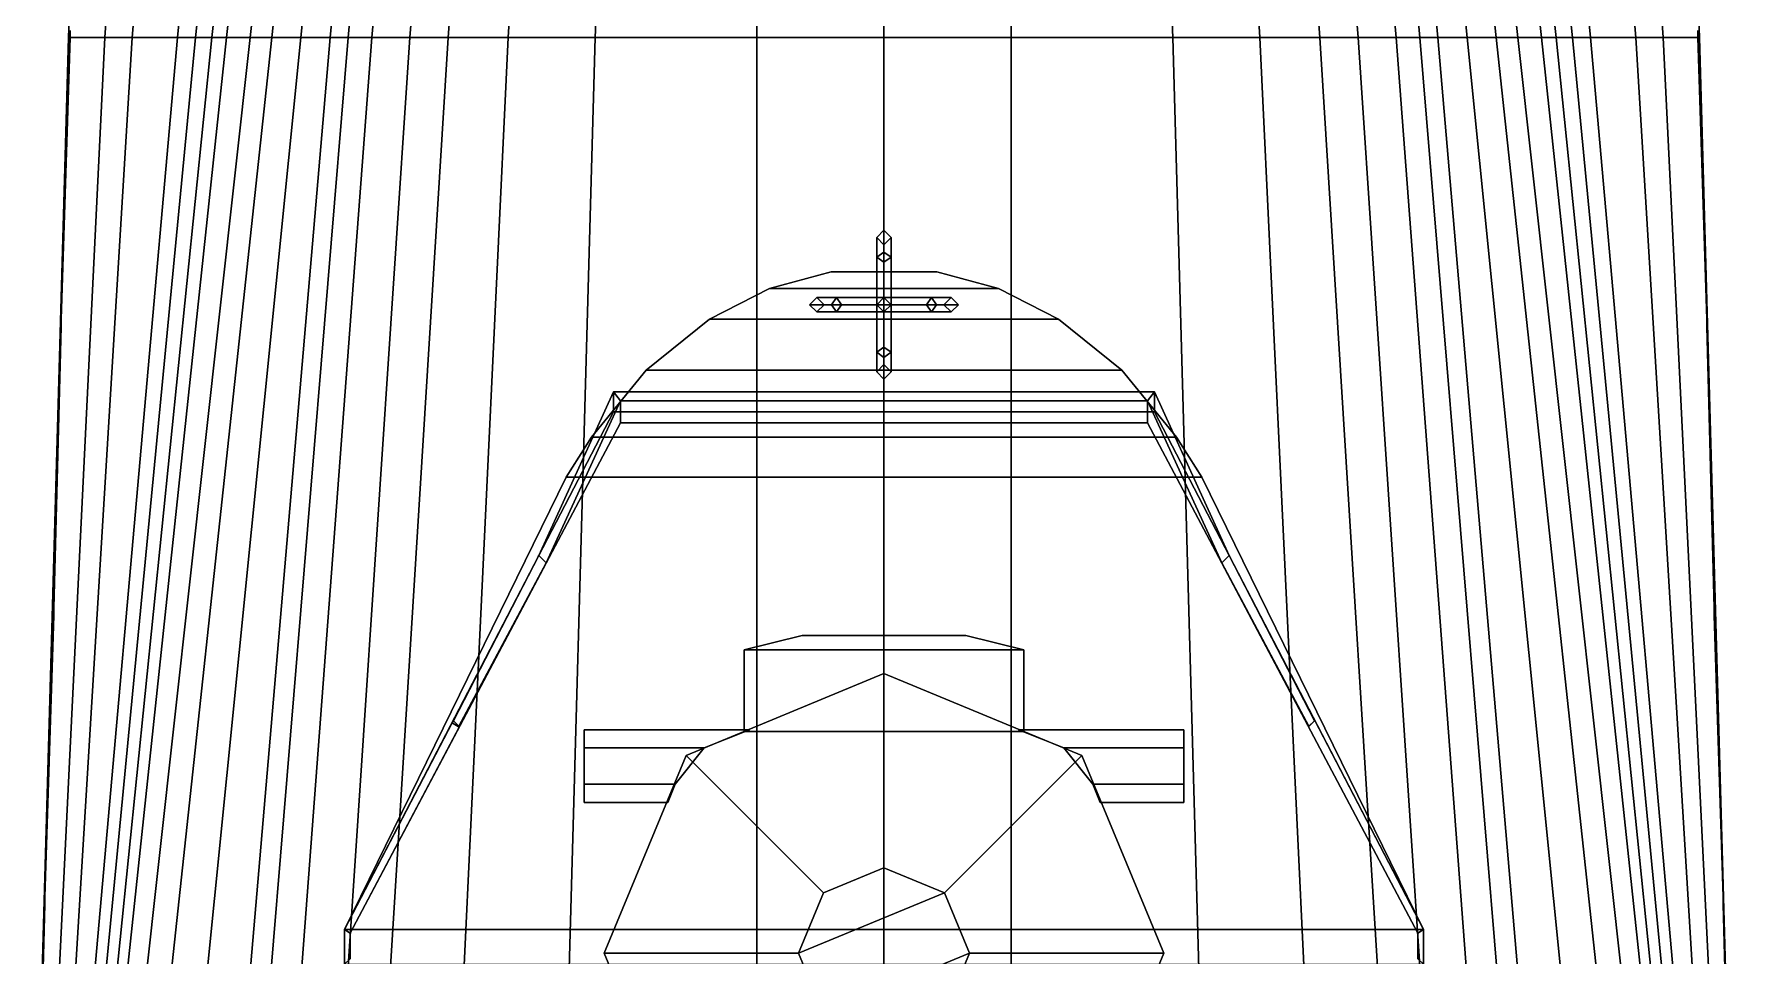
# Model space of a CAD drawing. Header units: millimetres. Extents: x -5 to 5, y -112 to 54.
# Drawn here: x -4.68 to 4.68, y 19.13 to 24.21 of the extents above; entities that cross this region are included whole.
import ezdxf

# ---------------------------------------------------------------- set-up
doc = ezdxf.new("R2010")
doc.units = ezdxf.units.MM
doc.layers.add('railings', color=6, linetype='Continuous')

msp = doc.modelspace()

# ---------------------------------------------------------------- linework, layer by layer
for points in [[(-4.25, 30.91, 5.32), (-3.82, 30.91, 4.04), (-4.29, 24.19, 4.04), (-4.49, 24.19, 5.22)], [(-4.49, 24.19, 5.22), (4.49, 24.19, 5.22), (4.25, 30.91, 5.32), (-4.25, 30.91, 5.32)], [(-3.82, 30.91, 4.04), (-3.57, 30.91, 3.18), (-4.14, 24.19, 3.1), (-4.29, 24.19, 4.04)], [(-3.57, 30.91, 3.18), (-3.22, 30.91, 1.84), (-3.89, 24.19, 1.84), (-4.14, 24.19, 3.1)], [(-3.22, 30.91, 1.84), (-3.07, 30.91, 1.22), (-3.79, 24.19, 1.22), (-3.89, 24.19, 1.84)], [(-3.07, 30.91, 1.22), (-2.96, 30.91, 0.74), (-3.7, 24.19, 0.74), (-3.79, 24.19, 1.22)], [(-2.96, 30.91, 0.74), (-2.88, 30.91, 0.38), (-3.62, 24.19, 0.38), (-3.7, 24.19, 0.74)], [(-2.88, 30.91, 0.38), (-2.75, 30.91, -0.16), (-3.49, 24.19, -0.16), (-3.62, 24.19, 0.38)], [(-2.75, 30.91, -0.16), (-2.65, 30.91, -0.61), (-3.37, 24.19, -0.61), (-3.49, 24.19, -0.16)], [(-2.65, 30.91, -0.61), (-2.52, 30.91, -1.06), (-3.21, 24.19, -1.06), (-3.37, 24.19, -0.61)], [(-2.52, 30.91, -1.06), (-2.41, 30.91, -1.42), (-3.05, 24.19, -1.42), (-3.21, 24.19, -1.06)], [(-2.41, 30.91, -1.42), (-2.33, 30.91, -1.62), (-2.95, 24.19, -1.62), (-3.05, 24.19, -1.42)], [(-2.33, 30.91, -1.62), (-2.21, 30.91, -1.86), (-2.82, 24.19, -1.86), (-2.95, 24.19, -1.62)], [(-2.21, 30.91, -1.86), (-2.06, 30.91, -2.16), (-2.61, 24.19, -2.16), (-2.82, 24.19, -1.86)], [(-2.06, 30.91, -2.16), (-1.9, 30.91, -2.39), (-2.4, 24.19, -2.39), (-2.61, 24.19, -2.16)], [(-1.9, 30.91, -2.39), (-1.66, 30.91, -2.67), (-2.07, 24.19, -2.67), (-2.4, 24.19, -2.39)], [(-1.66, 30.91, -2.67), (-1.31, 30.91, -2.95), (-1.59, 24.19, -2.95), (-2.07, 24.19, -2.67)], [(-1.31, 30.91, -2.95), (-0.77, 30.91, -3.24), (-0.7, 24.19, -3.28), (-1.59, 24.19, -2.95)], [(-0.77, 30.91, -3.24), (0, 30.91, -3.41), (0, 24.19, -3.41), (-0.7, 24.19, -3.28)], [(0.7, 24.19, -3.28), (0, 24.19, -3.41), (0, 30.91, -3.41), (0.77, 30.91, -3.24)], [(1.59, 24.19, -2.95), (0.7, 24.19, -3.28), (0.77, 30.91, -3.24), (1.31, 30.91, -2.95)], [(2.07, 24.19, -2.67), (1.59, 24.19, -2.95), (1.31, 30.91, -2.95), (1.66, 30.91, -2.67)], [(2.4, 24.19, -2.39), (2.07, 24.19, -2.67), (1.66, 30.91, -2.67), (1.9, 30.91, -2.39)], [(2.61, 24.19, -2.16), (2.4, 24.19, -2.39), (1.9, 30.91, -2.39), (2.06, 30.91, -2.16)], [(2.82, 24.19, -1.86), (2.61, 24.19, -2.16), (2.06, 30.91, -2.16), (2.21, 30.91, -1.86)], [(2.95, 24.19, -1.62), (2.82, 24.19, -1.86), (2.21, 30.91, -1.86), (2.33, 30.91, -1.62)], [(3.05, 24.19, -1.42), (2.95, 24.19, -1.62), (2.33, 30.91, -1.62), (2.41, 30.91, -1.42)], [(3.21, 24.19, -1.06), (3.05, 24.19, -1.42), (2.41, 30.91, -1.42), (2.52, 30.91, -1.06)], [(3.37, 24.19, -0.61), (3.21, 24.19, -1.06), (2.52, 30.91, -1.06), (2.65, 30.91, -0.61)], [(3.49, 24.19, -0.16), (3.37, 24.19, -0.61), (2.65, 30.91, -0.61), (2.75, 30.91, -0.16)], [(3.62, 24.19, 0.38), (3.49, 24.19, -0.16), (2.75, 30.91, -0.16), (2.88, 30.91, 0.38)], [(3.7, 24.19, 0.74), (3.62, 24.19, 0.38), (2.88, 30.91, 0.38), (2.96, 30.91, 0.74)], [(3.79, 24.19, 1.22), (3.7, 24.19, 0.74), (2.96, 30.91, 0.74), (3.07, 30.91, 1.22)], [(3.89, 24.19, 1.84), (3.79, 24.19, 1.22), (3.07, 30.91, 1.22), (3.22, 30.91, 1.84)], [(4.14, 24.19, 3.1), (3.89, 24.19, 1.84), (3.22, 30.91, 1.84), (3.57, 30.91, 3.18)], [(4.29, 24.19, 4.04), (4.14, 24.19, 3.1), (3.57, 30.91, 3.18), (3.82, 30.91, 4.04)], [(4.49, 24.19, 5.22), (4.29, 24.19, 4.04), (3.82, 30.91, 4.04), (4.25, 30.91, 5.32)], [(-4.49, 24.19, 5.22), (-4.29, 24.19, 4.04), (-4.62, 17.42, 4.04), (-4.68, 17.42, 5.13)], [(-4.68, 17.42, 5.13), (4.68, 17.42, 5.13), (4.49, 24.19, 5.22), (-4.49, 24.19, 5.22)], [(-4.29, 24.19, 4.04), (-4.14, 24.19, 3.1), (-4.55, 17.42, 3.01), (-4.62, 17.42, 4.04)], [(-4.14, 24.19, 3.1), (-3.89, 24.19, 1.84), (-4.49, 17.42, 1.84), (-4.55, 17.42, 3.01)], [(-3.89, 24.19, 1.84), (-3.79, 24.19, 1.22), (-4.44, 17.42, 1.22), (-4.49, 17.42, 1.84)], [(-3.79, 24.19, 1.22), (-3.7, 24.19, 0.74), (-4.39, 17.42, 0.74), (-4.44, 17.42, 1.22)], [(-3.7, 24.19, 0.74), (-3.62, 24.19, 0.38), (-4.34, 17.42, 0.38), (-4.39, 17.42, 0.74)], [(-3.62, 24.19, 0.38), (-3.49, 24.19, -0.16), (-4.24, 17.42, -0.16), (-4.34, 17.42, 0.38)], [(-3.49, 24.19, -0.16), (-3.37, 24.19, -0.61), (-4.1, 17.42, -0.61), (-4.24, 17.42, -0.16)], [(-3.37, 24.19, -0.61), (-3.21, 24.19, -1.06), (-3.89, 17.42, -1.06), (-4.1, 17.42, -0.61)], [(-3.21, 24.19, -1.06), (-3.05, 24.19, -1.42), (-3.63, 17.42, -1.42), (-3.89, 17.42, -1.06)], [(-3.05, 24.19, -1.42), (-2.95, 24.19, -1.62), (-3.51, 17.42, -1.62), (-3.63, 17.42, -1.42)], [(-2.95, 24.19, -1.62), (-2.82, 24.19, -1.86), (-3.33, 17.42, -1.86), (-3.51, 17.42, -1.62)], [(-2.82, 24.19, -1.86), (-2.61, 24.19, -2.16), (-3.06, 17.42, -2.16), (-3.33, 17.42, -1.86)], [(-2.61, 24.19, -2.16), (-2.4, 24.19, -2.39), (-2.82, 17.42, -2.39), (-3.06, 17.42, -2.16)], [(-2.4, 24.19, -2.39), (-2.07, 24.19, -2.67), (-2.39, 17.42, -2.67), (-2.82, 17.42, -2.39)], [(-2.07, 24.19, -2.67), (-1.59, 24.19, -2.95), (-1.78, 17.42, -2.95), (-2.39, 17.42, -2.67)], [(-1.59, 24.19, -2.95), (-0.7, 24.19, -3.28), (-0.7, 17.42, -3.28), (-1.78, 17.42, -2.95)], [(-0.7, 24.19, -3.28), (0, 24.19, -3.41), (0, 17.42, -3.41), (-0.7, 17.42, -3.28)], [(0.7, 17.42, -3.28), (0, 17.42, -3.41), (0, 24.19, -3.41), (0.7, 24.19, -3.28)], [(1.78, 17.42, -2.95), (0.7, 17.42, -3.28), (0.7, 24.19, -3.28), (1.59, 24.19, -2.95)], [(2.39, 17.42, -2.67), (1.78, 17.42, -2.95), (1.59, 24.19, -2.95), (2.07, 24.19, -2.67)], [(2.82, 17.42, -2.39), (2.39, 17.42, -2.67), (2.07, 24.19, -2.67), (2.4, 24.19, -2.39)], [(3.06, 17.42, -2.16), (2.82, 17.42, -2.39), (2.4, 24.19, -2.39), (2.61, 24.19, -2.16)], [(3.33, 17.42, -1.86), (3.06, 17.42, -2.16), (2.61, 24.19, -2.16), (2.82, 24.19, -1.86)], [(3.51, 17.42, -1.62), (3.33, 17.42, -1.86), (2.82, 24.19, -1.86), (2.95, 24.19, -1.62)], [(3.63, 17.42, -1.42), (3.51, 17.42, -1.62), (2.95, 24.19, -1.62), (3.05, 24.19, -1.42)], [(3.89, 17.42, -1.06), (3.63, 17.42, -1.42), (3.05, 24.19, -1.42), (3.21, 24.19, -1.06)], [(4.1, 17.42, -0.61), (3.89, 17.42, -1.06), (3.21, 24.19, -1.06), (3.37, 24.19, -0.61)], [(4.24, 17.42, -0.16), (4.1, 17.42, -0.61), (3.37, 24.19, -0.61), (3.49, 24.19, -0.16)], [(4.34, 17.42, 0.38), (4.24, 17.42, -0.16), (3.49, 24.19, -0.16), (3.62, 24.19, 0.38)], [(4.39, 17.42, 0.74), (4.34, 17.42, 0.38), (3.62, 24.19, 0.38), (3.7, 24.19, 0.74)], [(4.44, 17.42, 1.22), (4.39, 17.42, 0.74), (3.7, 24.19, 0.74), (3.79, 24.19, 1.22)], [(4.49, 17.42, 1.84), (4.44, 17.42, 1.22), (3.79, 24.19, 1.22), (3.89, 24.19, 1.84)], [(4.55, 17.42, 3.01), (4.49, 17.42, 1.84), (3.89, 24.19, 1.84), (4.14, 24.19, 3.1)], [(4.62, 17.42, 4.04), (4.55, 17.42, 3.01), (4.14, 24.19, 3.1), (4.29, 24.19, 4.04)], [(4.68, 17.42, 5.13), (4.62, 17.42, 4.04), (4.29, 24.19, 4.04), (4.49, 24.19, 5.22)], [(-0.04, 23.09, 11.14), (0, 23.13, 11.14), (0, 23.0099, 10.8501), (-0.04, 22.9816, 10.8784)], [(-0.04, 22.9816, 11.4016), (0, 23.0099, 11.4299), (0, 23.13, 11.14), (-0.04, 23.09, 11.14)], [(0, 23.13, 11.14), (0.04, 23.09, 11.14), (0.04, 22.9816, 10.8784), (0, 23.0099, 10.8501)], [(0, 23.0099, 11.4299), (0.04, 22.9816, 11.4016), (0.04, 23.09, 11.14), (0, 23.13, 11.14)], [(0, 23.05, 11.14), (-0.04, 23.09, 11.14), (-0.04, 22.9816, 10.8784), (0, 22.9533, 10.9067)], [(0, 22.9533, 11.3733), (-0.04, 22.9816, 11.4016), (-0.04, 23.09, 11.14), (0, 23.05, 11.14)], [(0.04, 23.09, 11.14), (0, 23.05, 11.14), (0, 22.9533, 10.9067), (0.04, 22.9816, 10.8784)], [(0.04, 22.9816, 11.4016), (0, 22.9533, 11.3733), (0, 23.05, 11.14), (0.04, 23.09, 11.14)], [(-0.04, 22.9816, 10.8784), (0, 23.0099, 10.8501), (0, 22.72, 10.73), (-0.04, 22.72, 10.77)], [(-0.04, 22.72, 11.51), (0, 22.72, 11.55), (0, 23.0099, 11.4299), (-0.04, 22.9816, 11.4016)], [(0, 22.9533, 10.9067), (-0.04, 22.9816, 10.8784), (-0.04, 22.72, 10.77), (0, 22.72, 10.81)], [(0, 22.72, 11.47), (-0.04, 22.72, 11.51), (-0.04, 22.9816, 11.4016), (0, 22.9533, 11.3733)], [(0, 23.0099, 10.8501), (0.04, 22.9816, 10.8784), (0.04, 22.72, 10.77), (0, 22.72, 10.73)], [(0, 22.72, 11.55), (0.04, 22.72, 11.51), (0.04, 22.9816, 11.4016), (0, 23.0099, 11.4299)], [(0.04, 22.9816, 10.8784), (0, 22.9533, 10.9067), (0, 22.72, 10.81), (0.04, 22.72, 10.77)], [(0.04, 22.72, 11.51), (0, 22.72, 11.47), (0, 22.9533, 11.3733), (0.04, 22.9816, 11.4016)], [(-0.63, 22.81, 9.65), (-0.29, 22.9, 9.65), (-0.29, 22.9, 5.13), (-0.63, 22.81, 5.13)], [(0.63, 22.81, 9.65), (0.29, 22.9, 9.65), (-0.29, 22.9, 9.65), (-0.63, 22.81, 9.65)], [(-0.29, 22.9, 9.65), (0.29, 22.9, 9.65), (0.29, 22.9, 5.13), (-0.29, 22.9, 5.13)], [(0.63, 22.81, 5.13), (0.29, 22.9, 5.13), (0.29, 22.9, 9.65), (0.63, 22.81, 9.65)], [(-0.96, 22.64, 9.65), (-0.63, 22.81, 9.65), (-0.63, 22.81, 5.13), (-0.96, 22.64, 5.13)], [(0.96, 22.64, 9.65), (0.63, 22.81, 9.65), (-0.63, 22.81, 9.65), (-0.96, 22.64, 9.65)], [(-0.41, 22.72, 11.14), (-0.37, 22.76, 11.14), (-0.2616, 22.76, 10.8784), (-0.2899, 22.72, 10.8501)], [(-0.2899, 22.72, 11.4299), (-0.2616, 22.76, 11.4016), (-0.37, 22.76, 11.14), (-0.41, 22.72, 11.14)], [(-0.37, 22.76, 11.14), (-0.33, 22.72, 11.14), (-0.2333, 22.72, 10.9067), (-0.2616, 22.76, 10.8784)], [(-0.2616, 22.76, 11.4016), (-0.2333, 22.72, 11.3733), (-0.33, 22.72, 11.14), (-0.37, 22.76, 11.14)], [(-0.2899, 22.72, 10.8501), (-0.2616, 22.76, 10.8784), (0, 22.76, 10.77), (0, 22.72, 10.73)], [(0, 22.72, 11.55), (0, 22.76, 11.51), (-0.2616, 22.76, 11.4016), (-0.2899, 22.72, 11.4299)], [(-0.2616, 22.76, 10.8784), (-0.2333, 22.72, 10.9067), (0, 22.72, 10.81), (0, 22.76, 10.77)], [(0, 22.76, 11.51), (0, 22.72, 11.47), (-0.2333, 22.72, 11.3733), (-0.2616, 22.76, 11.4016)], [(0, 22.76, 9.65), (-0.04, 22.72, 9.65), (-0.04, 22.72, 10.78), (0, 22.76, 10.78)], [(0, 22.76, 10.77), (0, 22.72, 10.81), (0.2333, 22.72, 10.9067), (0.2616, 22.76, 10.8784)], [(0, 22.72, 10.73), (0, 22.76, 10.77), (0.2616, 22.76, 10.8784), (0.2899, 22.72, 10.8501)], [(0.2616, 22.76, 11.4016), (0.2333, 22.72, 11.3733), (0, 22.72, 11.47), (0, 22.76, 11.51)], [(0.2899, 22.72, 11.4299), (0.2616, 22.76, 11.4016), (0, 22.76, 11.51), (0, 22.72, 11.55)], [(0.04, 22.72, 9.65), (0, 22.76, 9.65), (0, 22.76, 10.78), (0.04, 22.72, 10.78)], [(0.2616, 22.76, 10.8784), (0.2333, 22.72, 10.9067), (0.33, 22.72, 11.14), (0.37, 22.76, 11.14)], [(0.37, 22.76, 11.14), (0.33, 22.72, 11.14), (0.2333, 22.72, 11.3733), (0.2616, 22.76, 11.4016)], [(0.2899, 22.72, 10.8501), (0.2616, 22.76, 10.8784), (0.37, 22.76, 11.14), (0.41, 22.72, 11.14)], [(0.41, 22.72, 11.14), (0.37, 22.76, 11.14), (0.2616, 22.76, 11.4016), (0.2899, 22.72, 11.4299)], [(0.96, 22.64, 5.13), (0.63, 22.81, 5.13), (0.63, 22.81, 9.65), (0.96, 22.64, 9.65)], [(-0.37, 22.68, 11.14), (-0.41, 22.72, 11.14), (-0.2899, 22.72, 10.8501), (-0.2616, 22.68, 10.8784)], [(-0.2616, 22.68, 11.4016), (-0.2899, 22.72, 11.4299), (-0.41, 22.72, 11.14), (-0.37, 22.68, 11.14)], [(-0.33, 22.72, 11.14), (-0.37, 22.68, 11.14), (-0.2616, 22.68, 10.8784), (-0.2333, 22.72, 10.9067)], [(-0.2333, 22.72, 11.3733), (-0.2616, 22.68, 11.4016), (-0.37, 22.68, 11.14), (-0.33, 22.72, 11.14)], [(-0.2616, 22.68, 10.8784), (-0.2899, 22.72, 10.8501), (0, 22.72, 10.73), (0, 22.68, 10.77)], [(0, 22.68, 11.51), (0, 22.72, 11.55), (-0.2899, 22.72, 11.4299), (-0.2616, 22.68, 11.4016)], [(-0.2333, 22.72, 10.9067), (-0.2616, 22.68, 10.8784), (0, 22.68, 10.77), (0, 22.72, 10.81)], [(0, 22.72, 11.47), (0, 22.68, 11.51), (-0.2616, 22.68, 11.4016), (-0.2333, 22.72, 11.3733)], [(0, 22.72, 10.81), (-0.04, 22.72, 10.77), (-0.04, 22.4584, 10.8784), (0, 22.4867, 10.9067)], [(-0.04, 22.72, 10.77), (0, 22.72, 10.73), (0, 22.4301, 10.8501), (-0.04, 22.4584, 10.8784)], [(0, 22.4867, 11.3733), (-0.04, 22.4584, 11.4016), (-0.04, 22.72, 11.51), (0, 22.72, 11.47)], [(-0.04, 22.4584, 11.4016), (0, 22.4301, 11.4299), (0, 22.72, 11.55), (-0.04, 22.72, 11.51)], [(-0.04, 22.72, 9.65), (0, 22.68, 9.65), (0, 22.68, 10.78), (-0.04, 22.72, 10.78)], [(0, 22.72, 10.81), (0, 22.68, 10.77), (0.2616, 22.68, 10.8784), (0.2333, 22.72, 10.9067)], [(0, 22.68, 10.77), (0, 22.72, 10.73), (0.2899, 22.72, 10.8501), (0.2616, 22.68, 10.8784)], [(0.2333, 22.72, 11.3733), (0.2616, 22.68, 11.4016), (0, 22.68, 11.51), (0, 22.72, 11.47)], [(0.2616, 22.68, 11.4016), (0.2899, 22.72, 11.4299), (0, 22.72, 11.55), (0, 22.68, 11.51)], [(0.04, 22.72, 10.77), (0, 22.72, 10.81), (0, 22.4867, 10.9067), (0.04, 22.4584, 10.8784)], [(0, 22.72, 10.73), (0.04, 22.72, 10.77), (0.04, 22.4584, 10.8784), (0, 22.4301, 10.8501)], [(0.04, 22.4584, 11.4016), (0, 22.4867, 11.3733), (0, 22.72, 11.47), (0.04, 22.72, 11.51)], [(0, 22.4301, 11.4299), (0.04, 22.4584, 11.4016), (0.04, 22.72, 11.51), (0, 22.72, 11.55)], [(0, 22.68, 9.65), (0.04, 22.72, 9.65), (0.04, 22.72, 10.78), (0, 22.68, 10.78)], [(0.2333, 22.72, 10.9067), (0.2616, 22.68, 10.8784), (0.37, 22.68, 11.14), (0.33, 22.72, 11.14)], [(0.33, 22.72, 11.14), (0.37, 22.68, 11.14), (0.2616, 22.68, 11.4016), (0.2333, 22.72, 11.3733)], [(0.2616, 22.68, 10.8784), (0.2899, 22.72, 10.8501), (0.41, 22.72, 11.14), (0.37, 22.68, 11.14)], [(0.37, 22.68, 11.14), (0.41, 22.72, 11.14), (0.2899, 22.72, 11.4299), (0.2616, 22.68, 11.4016)], [(-1.31, 22.36, 9.65), (-0.96, 22.64, 9.65), (-0.96, 22.64, 5.13), (-1.31, 22.36, 5.13)], [(1.31, 22.36, 9.65), (0.96, 22.64, 9.65), (-0.96, 22.64, 9.65), (-1.31, 22.36, 9.65)], [(1.31, 22.36, 5.13), (0.96, 22.64, 5.13), (0.96, 22.64, 9.65), (1.31, 22.36, 9.65)], [(0, 22.4867, 10.9067), (-0.04, 22.4584, 10.8784), (-0.04, 22.35, 11.14), (0, 22.39, 11.14)], [(0, 22.39, 11.14), (-0.04, 22.35, 11.14), (-0.04, 22.4584, 11.4016), (0, 22.4867, 11.3733)], [(0.04, 22.4584, 10.8784), (0, 22.4867, 10.9067), (0, 22.39, 11.14), (0.04, 22.35, 11.14)], [(0.04, 22.35, 11.14), (0, 22.39, 11.14), (0, 22.4867, 11.3733), (0.04, 22.4584, 11.4016)], [(-0.04, 22.4584, 10.8784), (0, 22.4301, 10.8501), (0, 22.31, 11.14), (-0.04, 22.35, 11.14)], [(-0.04, 22.35, 11.14), (0, 22.31, 11.14), (0, 22.4301, 11.4299), (-0.04, 22.4584, 11.4016)], [(0, 22.4301, 10.8501), (0.04, 22.4584, 10.8784), (0.04, 22.35, 11.14), (0, 22.31, 11.14)], [(0, 22.31, 11.14), (0.04, 22.35, 11.14), (0.04, 22.4584, 11.4016), (0, 22.4301, 11.4299)], [(-1.61, 21.99, 9.65), (-1.31, 22.36, 9.65), (-1.31, 22.36, 5.13), (-1.61, 21.99, 5.13)], [(1.61, 21.99, 9.65), (1.31, 22.36, 9.65), (-1.31, 22.36, 9.65), (-1.61, 21.99, 9.65)], [(1.61, 21.99, 5.13), (1.31, 22.36, 5.13), (1.31, 22.36, 9.65), (1.61, 21.99, 9.65)], [(-1.49, 22.24, 10.86), (-1.49, 22.13, 10.35), (-1.9032, 21.3343, 10.35), (-1.9, 21.34, 10.86)], [(-1.45, 22.19, 10.86), (-1.49, 22.24, 10.86), (-1.9, 21.34, 10.86), (-1.86, 21.3, 10.86)], [(-1.86, 21.3, 10.86), (-1.8594, 21.2979, 10.35), (-1.45, 22.07, 10.35), (-1.45, 22.19, 10.86)], [(1.45, 22.19, 10.86), (1.49, 22.24, 10.86), (-1.49, 22.24, 10.86), (-1.45, 22.19, 10.86)], [(1.49, 22.24, 10.86), (1.49, 22.13, 10.35), (-1.49, 22.13, 10.35), (-1.49, 22.24, 10.86)], [(-1.45, 22.19, 10.86), (-1.45, 22.07, 10.35), (1.45, 22.07, 10.35), (1.45, 22.19, 10.86)], [(1.86, 21.3, 10.86), (1.9, 21.34, 10.86), (1.49, 22.24, 10.86), (1.45, 22.19, 10.86)], [(1.8589, 21.2989, 10.35), (1.86, 21.3, 10.86), (1.45, 22.19, 10.86), (1.45, 22.07, 10.35)], [(1.49, 22.13, 10.35), (1.49, 22.24, 10.86), (1.9, 21.34, 10.86), (1.9002, 21.3402, 10.35)], [(-1.49, 22.13, 10.35), (-1.49, 22.13, 9.65), (-2.97, 19.28, 9.65), (-2.97, 19.28, 10.35)], [(1.49, 22.13, 10.35), (1.49, 22.13, 9.65), (-1.49, 22.13, 9.65), (-1.49, 22.13, 10.35)], [(1.49, 22.13, 9.65), (1.49, 22.13, 10.35), (2.97, 19.28, 10.35), (2.97, 19.28, 9.65)], [(-2.94, 19.26, 10.35), (-2.94, 19.26, 9.65), (-1.45, 22.07, 9.65), (-1.45, 22.07, 10.35)], [(-1.45, 22.07, 10.35), (-1.45, 22.07, 9.65), (1.45, 22.07, 9.65), (1.45, 22.07, 10.35)], [(2.94, 19.26, 9.65), (2.94, 19.26, 10.35), (1.45, 22.07, 10.35), (1.45, 22.07, 9.65)], [(-1.75, 21.77, 9.65), (-1.61, 21.99, 9.65), (-1.61, 21.99, 5.13), (-1.75, 21.77, 5.13)], [(1.75, 21.77, 9.65), (1.61, 21.99, 9.65), (-1.61, 21.99, 9.65), (-1.75, 21.77, 9.65)], [(1.75, 21.77, 5.13), (1.61, 21.99, 5.13), (1.61, 21.99, 9.65), (1.75, 21.77, 9.65)], [(-2.97, 19.28, 9.65), (-1.75, 21.77, 9.65), (-1.75, 21.77, 5.13), (-2.97, 19.28, 5.13)], [(2.97, 19.28, 9.65), (1.75, 21.77, 9.65), (-1.75, 21.77, 9.65), (-2.97, 19.28, 9.65)], [(2.97, 19.28, 5.13), (1.75, 21.77, 5.13), (1.75, 21.77, 9.65), (2.97, 19.28, 9.65)], [(-1.9, 21.34, 10.86), (-1.9032, 21.3343, 10.35), (-2.3785, 20.4191, 10.35), (-2.37, 20.43, 10.59)], [(-1.86, 21.3, 10.86), (-1.9, 21.34, 10.86), (-2.37, 20.43, 10.59), (-2.34, 20.4, 10.59)], [(-2.34, 20.4, 10.59), (-2.3382, 20.3949, 10.35), (-1.8594, 21.2979, 10.35), (-1.86, 21.3, 10.86)], [(2.3371, 20.3971, 10.35), (2.34, 20.4, 10.59), (1.86, 21.3, 10.86), (1.8589, 21.2989, 10.35)], [(2.34, 20.4, 10.59), (2.37, 20.43, 10.59), (1.9, 21.34, 10.86), (1.86, 21.3, 10.86)], [(1.9002, 21.3402, 10.35), (1.9, 21.34, 10.86), (2.37, 20.43, 10.59), (2.3718, 20.4318, 10.35)], [(-0.77, 20.82, 10.93), (-0.45, 20.9, 10.93), (0.45, 20.9, 10.93), (0.77, 20.82, 10.93)], [(0.77, 20.82, 11.67), (0.45, 20.9, 11.67), (-0.45, 20.9, 11.67), (-0.77, 20.82, 11.67)], [(-0.77, 20.82, 11.67), (-0.45, 20.9, 11.67), (-0.45, 20.9, 10.93), (-0.77, 20.82, 10.93)], [(-0.45, 20.9, 10.93), (-0.45, 20.9, 11.67), (0.45, 20.9, 11.67), (0.45, 20.9, 10.93)], [(0.45, 20.9, 10.93), (0.45, 20.9, 11.67), (0.77, 20.82, 11.67), (0.77, 20.82, 10.93)], [(-0.77, 20.37, 10.93), (-0.77, 20.82, 10.93), (0.77, 20.82, 10.93), (0.77, 20.37, 10.93)], [(0.77, 20.37, 11.67), (0.77, 20.82, 11.67), (-0.77, 20.82, 11.67), (-0.77, 20.37, 11.67)], [(-0.77, 20.37, 11.67), (-0.77, 20.82, 11.67), (-0.77, 20.82, 10.93), (-0.77, 20.37, 10.93)], [(0.77, 20.82, 10.93), (0.77, 20.82, 11.67), (0.77, 20.37, 11.67), (0.77, 20.37, 10.93)], [(-1.0889, 20.2389, 11.67), (0, 20.69, 11.67), (0, 20.69, 9.65), (-1.0889, 20.2389, 9.65)], [(0, 20.69, 11.67), (-1.0889, 20.2389, 11.67), (-0.3323, 19.4823, 12.01), (0, 19.62, 12.01)], [(0, 20.69, 11.67), (1.0889, 20.2389, 11.67), (1.0889, 20.2389, 9.65), (0, 20.69, 9.65)], [(1.0889, 20.2389, 11.67), (0, 20.69, 11.67), (0, 19.62, 12.01), (0.3323, 19.4823, 12.01)], [(-2.3382, 20.3949, 10.35), (-2.3785, 20.4191, 10.35), (-2.97, 19.28, 10.35), (-2.94, 19.26, 10.35)], [(-2.37, 20.43, 10.59), (-2.3785, 20.4191, 10.35), (-2.3382, 20.3949, 10.35), (-2.34, 20.4, 10.59)], [(2.3718, 20.4318, 10.35), (2.37, 20.43, 10.59), (2.34, 20.4, 10.59), (2.3371, 20.3971, 10.35)], [(2.97, 19.28, 10.35), (2.3718, 20.4318, 10.35), (2.3371, 20.3971, 10.35), (2.94, 19.26, 10.35)], [(-0.74, 20.38, 11.14), (-0.99, 20.28, 10.9668), (-1.65, 20.28, 10.9668), (-1.65, 20.38, 11.14)], [(-0.99, 20.28, 11.3132), (-0.74, 20.38, 11.14), (-1.65, 20.38, 11.14), (-1.65, 20.28, 11.3132)], [(-1.65, 19.98, 11.14), (-1.65, 20.38, 11.14), (-1.65, 20.28, 10.9668), (-1.65, 20.08, 10.9668)], [(-1.65, 20.08, 11.3132), (-1.65, 20.28, 11.3132), (-1.65, 20.38, 11.14), (-1.65, 19.98, 11.14)], [(0.99, 20.28, 10.9668), (0.74, 20.38, 11.14), (1.65, 20.38, 11.14), (1.65, 20.28, 10.9668)], [(0.74, 20.38, 11.14), (0.99, 20.28, 11.3132), (1.65, 20.28, 11.3132), (1.65, 20.38, 11.14)], [(1.65, 20.38, 11.14), (1.65, 19.98, 11.14), (1.65, 20.08, 10.9668), (1.65, 20.28, 10.9668)], [(1.65, 20.28, 11.3132), (1.65, 20.08, 11.3132), (1.65, 19.98, 11.14), (1.65, 20.38, 11.14)], [(-0.99, 20.28, 10.9668), (-1.15, 20.08, 10.9668), (-1.65, 20.08, 10.9668), (-1.65, 20.28, 10.9668)], [(-1.15, 20.08, 11.3132), (-0.99, 20.28, 11.3132), (-1.65, 20.28, 11.3132), (-1.65, 20.08, 11.3132)], [(-1.54, 19.15, 11.67), (-1.0889, 20.2389, 11.67), (-1.0889, 20.2389, 9.65), (-1.54, 19.15, 9.65)], [(-1.0889, 20.2389, 11.67), (-1.54, 19.15, 11.67), (-0.47, 19.15, 12.01), (-0.3323, 19.4823, 12.01)], [(1.54, 19.15, 11.67), (1.0889, 20.2389, 11.67), (0.3323, 19.4823, 12.01), (0.47, 19.15, 12.01)], [(1.15, 20.08, 10.9668), (0.99, 20.28, 10.9668), (1.65, 20.28, 10.9668), (1.65, 20.08, 10.9668)], [(0.99, 20.28, 11.3132), (1.15, 20.08, 11.3132), (1.65, 20.08, 11.3132), (1.65, 20.28, 11.3132)], [(1.0889, 20.2389, 11.67), (1.54, 19.15, 11.67), (1.54, 19.15, 9.65), (1.0889, 20.2389, 9.65)], [(-1.15, 20.08, 10.9668), (-1.19, 19.98, 11.14), (-1.65, 19.98, 11.14), (-1.65, 20.08, 10.9668)], [(-1.19, 19.98, 11.14), (-1.15, 20.08, 11.3132), (-1.65, 20.08, 11.3132), (-1.65, 19.98, 11.14)], [(1.19, 19.98, 11.14), (1.15, 20.08, 10.9668), (1.65, 20.08, 10.9668), (1.65, 19.98, 11.14)], [(1.15, 20.08, 11.3132), (1.19, 19.98, 11.14), (1.65, 19.98, 11.14), (1.65, 20.08, 11.3132)], [(-0.47, 19.15, 12.01), (0.3323, 19.4823, 12.01), (0, 19.62, 12.01), (-0.3323, 19.4823, 12.01)], [(-0.3323, 18.8177, 12.01), (0.47, 19.15, 12.01), (0.3323, 19.4823, 12.01), (-0.47, 19.15, 12.01)], [(-2.97, 14.66, 7.57), (-2.97, 19.28, 7.57), (-2.97, 19.28, 5.13), (-2.97, 14.66, 5.13)], [(2.97, 19.09, 9.65), (2.97, 19.28, 9.65), (-2.97, 19.28, 9.65), (-2.97, 19.09, 9.65)], [(-2.97, 19.09, 9.65), (-2.97, 19.28, 9.65), (-2.97, 19.28, 7.57), (-2.97, 19.09, 7.57)], [(-2.94, 19.12, 10.35), (-2.94, 19.26, 10.35), (-2.97, 19.28, 10.35), (-2.97, 19.09, 10.35)], [(-2.97, 19.09, 9.65), (-2.97, 19.09, 10.35), (-2.97, 19.28, 10.35), (-2.97, 19.28, 9.65)], [(-2.94, 19.26, 9.65), (-2.94, 19.26, 10.35), (-2.94, 19.12, 10.35), (-2.94, 19.12, 9.65)], [(2.97, 19.09, 10.35), (2.97, 19.28, 10.35), (2.94, 19.26, 10.35), (2.94, 19.12, 10.35)], [(2.94, 19.26, 10.35), (2.94, 19.26, 9.65), (2.94, 19.12, 9.65), (2.94, 19.12, 10.35)], [(2.97, 14.66, 5.13), (2.97, 19.28, 5.13), (2.97, 19.28, 7.57), (2.97, 14.66, 7.57)], [(2.97, 19.09, 7.57), (2.97, 19.28, 7.57), (2.97, 19.28, 9.65), (2.97, 19.09, 9.65)], [(2.97, 19.09, 10.35), (2.97, 19.09, 9.65), (2.97, 19.28, 9.65), (2.97, 19.28, 10.35)], [(-1.0889, 18.0611, 11.67), (-1.54, 19.15, 11.67), (-1.54, 19.15, 9.65), (-1.0889, 18.0611, 9.65)], [(-1.54, 19.15, 11.67), (-1.0889, 18.0611, 11.67), (-0.3323, 18.8177, 12.01), (-0.47, 19.15, 12.01)], [(0, 18.68, 12.01), (0.3323, 18.8177, 12.01), (0.47, 19.15, 12.01), (-0.3323, 18.8177, 12.01)], [(1.0889, 18.0611, 11.67), (1.54, 19.15, 11.67), (0.47, 19.15, 12.01), (0.3323, 18.8177, 12.01)], [(1.54, 19.15, 11.67), (1.0889, 18.0611, 11.67), (1.0889, 18.0611, 9.65), (1.54, 19.15, 9.65)]]:
    msp.add_3dface(points)
at = {"layer": 'railings'}
for points in [[(-4.53, 22.64, 6.07), (-4.53, 22.64, 6.11), (-4.48, 24.19, 6.11), (-4.48, 24.19, 6.07)], [(-4.48, 24.19, 6.07), (-4.48, 24.19, 6.11), (-4.53, 22.64, 6.11), (-4.53, 22.64, 6.07)], [(-4.48, 24.19, 5.66), (-4.48, 24.19, 5.7), (-4.53, 22.64, 5.7), (-4.53, 22.64, 5.66)], [(-4.53, 22.64, 5.66), (-4.53, 22.64, 5.7), (-4.48, 24.19, 5.7), (-4.48, 24.19, 5.66)], [(-4.48, 24.19, 5.22), (-4.48, 24.23, 5.22), (-4.48, 24.23, 6.11), (-4.48, 24.19, 6.11)], [(-4.48, 24.19, 6.11), (-4.48, 24.23, 6.11), (-4.48, 24.23, 5.22), (-4.48, 24.19, 5.22)], [(4.48, 24.19, 6.11), (4.48, 24.23, 6.11), (4.48, 24.23, 5.22), (4.48, 24.19, 5.22)], [(4.48, 24.19, 5.22), (4.48, 24.23, 5.22), (4.48, 24.23, 6.11), (4.48, 24.19, 6.11)], [(4.53, 22.64, 5.66), (4.53, 22.64, 5.7), (4.48, 24.19, 5.7), (4.48, 24.19, 5.66)], [(4.48, 24.19, 5.66), (4.48, 24.19, 5.7), (4.53, 22.64, 5.7), (4.53, 22.64, 5.66)], [(4.48, 24.19, 6.07), (4.48, 24.19, 6.11), (4.53, 22.64, 6.11), (4.53, 22.64, 6.07)], [(4.53, 22.64, 6.07), (4.53, 22.64, 6.11), (4.48, 24.19, 6.11), (4.48, 24.19, 6.07)], [(-4.57, 21.05, 6.07), (-4.57, 21.05, 6.11), (-4.53, 22.6, 6.11), (-4.53, 22.6, 6.07)], [(-4.53, 22.6, 6.07), (-4.53, 22.6, 6.11), (-4.57, 21.05, 6.11), (-4.57, 21.05, 6.07)], [(-4.57, 21.05, 5.66), (-4.57, 21.05, 5.7), (-4.53, 22.6, 5.7), (-4.53, 22.6, 5.66)], [(-4.53, 22.6, 5.66), (-4.53, 22.6, 5.7), (-4.57, 21.05, 5.7), (-4.57, 21.05, 5.66)], [(-4.53, 22.6, 5.19), (-4.53, 22.64, 5.19), (-4.53, 22.64, 6.11), (-4.53, 22.6, 6.11)], [(-4.53, 22.6, 6.11), (-4.53, 22.64, 6.11), (-4.53, 22.64, 5.19), (-4.53, 22.6, 5.19)], [(4.53, 22.6, 6.11), (4.53, 22.64, 6.11), (4.53, 22.64, 5.19), (4.53, 22.6, 5.19)], [(4.53, 22.6, 5.19), (4.53, 22.64, 5.19), (4.53, 22.64, 6.11), (4.53, 22.6, 6.11)], [(4.53, 22.6, 5.66), (4.53, 22.6, 5.7), (4.57, 21.05, 5.7), (4.57, 21.05, 5.66)], [(4.57, 21.05, 5.66), (4.57, 21.05, 5.7), (4.53, 22.6, 5.7), (4.53, 22.6, 5.66)], [(4.57, 21.05, 6.07), (4.57, 21.05, 6.11), (4.53, 22.6, 6.11), (4.53, 22.6, 6.07)], [(4.53, 22.6, 6.07), (4.53, 22.6, 6.11), (4.57, 21.05, 6.11), (4.57, 21.05, 6.07)], [(-4.57, 21.01, 6.07), (-4.57, 21.01, 6.11), (-4.62, 19.46, 6.11), (-4.62, 19.46, 6.07)], [(-4.62, 19.46, 6.07), (-4.62, 19.46, 6.11), (-4.57, 21.01, 6.11), (-4.57, 21.01, 6.07)], [(-4.57, 21.01, 5.66), (-4.57, 21.01, 5.7), (-4.62, 19.46, 5.7), (-4.62, 19.46, 5.66)], [(-4.62, 19.46, 5.66), (-4.62, 19.46, 5.7), (-4.57, 21.01, 5.7), (-4.57, 21.01, 5.66)], [(-4.57, 21.01, 5.17), (-4.57, 21.05, 5.17), (-4.57, 21.05, 6.11), (-4.57, 21.01, 6.11)], [(-4.57, 21.01, 6.11), (-4.57, 21.05, 6.11), (-4.57, 21.05, 5.17), (-4.57, 21.01, 5.17)], [(4.57, 21.01, 5.17), (4.57, 21.05, 5.17), (4.57, 21.05, 6.11), (4.57, 21.01, 6.11)], [(4.57, 21.01, 6.11), (4.57, 21.05, 6.11), (4.57, 21.05, 5.17), (4.57, 21.01, 5.17)], [(4.62, 19.46, 5.66), (4.62, 19.46, 5.7), (4.57, 21.01, 5.7), (4.57, 21.01, 5.66)], [(4.57, 21.01, 5.66), (4.57, 21.01, 5.7), (4.62, 19.46, 5.7), (4.62, 19.46, 5.66)], [(4.57, 21.01, 6.07), (4.57, 21.01, 6.11), (4.62, 19.46, 6.11), (4.62, 19.46, 6.07)], [(4.62, 19.46, 6.07), (4.62, 19.46, 6.11), (4.57, 21.01, 6.11), (4.57, 21.01, 6.07)], [(-4.66, 17.87, 6.07), (-4.66, 17.87, 6.11), (-4.62, 19.42, 6.11), (-4.62, 19.42, 6.07)], [(-4.62, 19.42, 6.07), (-4.62, 19.42, 6.11), (-4.66, 17.87, 6.11), (-4.66, 17.87, 6.07)], [(-4.66, 17.87, 5.66), (-4.66, 17.87, 5.7), (-4.62, 19.42, 5.7), (-4.62, 19.42, 5.66)], [(-4.62, 19.42, 5.66), (-4.62, 19.42, 5.7), (-4.66, 17.87, 5.7), (-4.66, 17.87, 5.66)], [(-4.62, 19.42, 6.11), (-4.62, 19.46, 6.11), (-4.62, 19.46, 5.15), (-4.62, 19.42, 5.15)], [(-4.62, 19.42, 5.15), (-4.62, 19.46, 5.15), (-4.62, 19.46, 6.11), (-4.62, 19.42, 6.11)], [(4.62, 19.42, 5.15), (4.62, 19.46, 5.15), (4.62, 19.46, 6.11), (4.62, 19.42, 6.11)], [(4.62, 19.42, 6.11), (4.62, 19.46, 6.11), (4.62, 19.46, 5.15), (4.62, 19.42, 5.15)], [(4.62, 19.42, 5.66), (4.62, 19.42, 5.7), (4.66, 17.87, 5.7), (4.66, 17.87, 5.66)], [(4.66, 17.87, 5.66), (4.66, 17.87, 5.7), (4.62, 19.42, 5.7), (4.62, 19.42, 5.66)], [(4.66, 17.87, 6.07), (4.66, 17.87, 6.11), (4.62, 19.42, 6.11), (4.62, 19.42, 6.07)], [(4.62, 19.42, 6.07), (4.62, 19.42, 6.11), (4.66, 17.87, 6.11), (4.66, 17.87, 6.07)]]:
    msp.add_3dface(points, dxfattribs=at)

doc.saveas('drawing.dxf')
